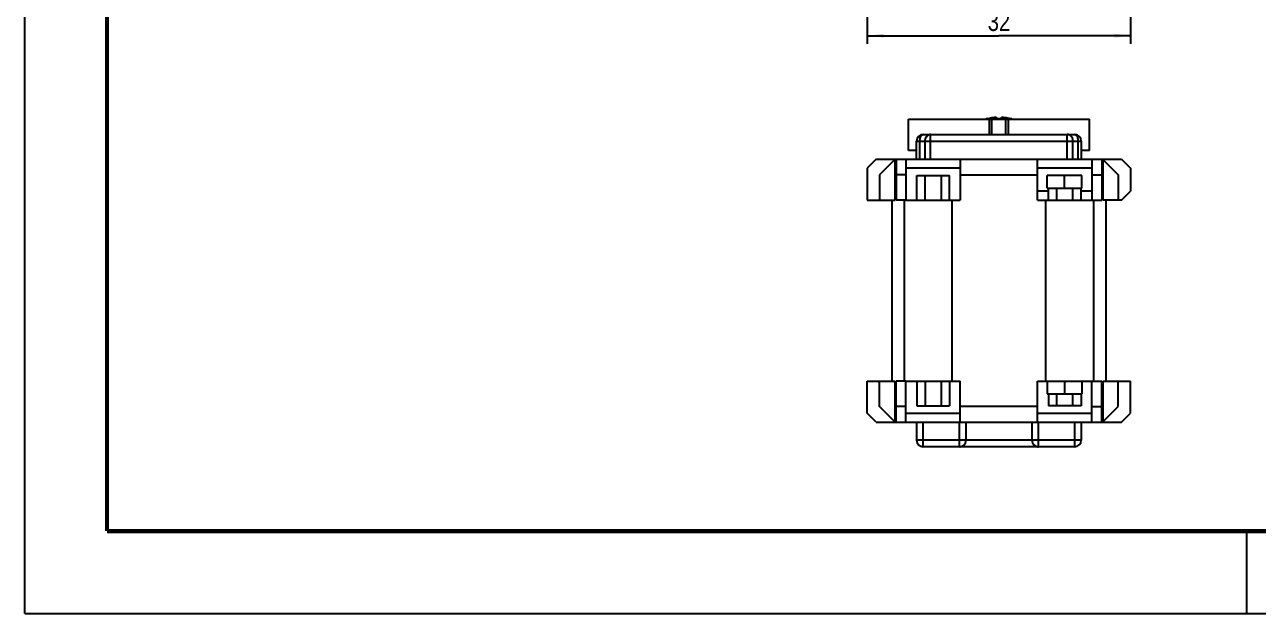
# Model space of a CAD drawing. Header units: millimetres. Extents: x 0 to 297, y 0 to 210.
# Drawn here: x 0 to 149.9, y 0 to 71.6 of the extents above; entities that cross this region are included whole.
import ezdxf

# ---------------------------------------------------------------- set-up
doc = ezdxf.new("R2010")
doc.units = ezdxf.units.MM
doc.header["$LTSCALE"] = 16.335
doc.layers.get('0').update_dxf_attribs({"linetype": 'CONTINUOUS'})
for name, color, linetype in [('02___PRT_ALL_AXES', 7, 'CONTINUOUS'), ('3_ALL_AXES', 7, 'CONTINUOUS'), ('7_ALL_FEATURES', 7, 'CONTINUOUS')]:
    doc.layers.add(name, color=color, linetype=linetype)
doc.styles.get("Standard").update_dxf_attribs({"font": 'txt', "width": 0.8})
doc.dimstyles.new('DIMSTYLE_1', dxfattribs={"dimtxt": 2.3, "dimasz": 2, "dimexe": 0.18, "dimexo": 0.0625, "dimgap": 0.09, "dimtad": 1, "dimdec": 3, "dimdsep": 46, "dimtxsty": 'Standard', "dimblk": '_FILLED', "dimblk1": '_FILLED', "dimblk2": '_FILLED', "dimcen": 0.09, "dimadec": 0, "dimazin": 0, "dimtp": 0.001, "dimtm": 0.001, "dimtfac": 1, "dimtdec": 3, "dimtofl": 0, "dimtmove": 0, "dimatfit": 3, "dimldrblk": '_FILLED', "dimfxl": 0, "dimtolj": 1, "dimarcsym": 0})

# ---------------------------------------------------------------- blocks, each defined once
blk = doc.blocks.new('_FILLED')
at = {"color": 0, "linetype": 'ByBlock'}
blk.add_solid([(0, 0), (-1, 0.125), (-1, -0.125)], dxfattribs=at)
blk = doc.blocks.new('*D11')
at = {"color": 2, "linetype": 'Continuous'}
for p, q in [((102.4, 89.13), (102.4, 69.26)), ((134.4, 89.13), (134.4, 69.26)), ((102.4, 70.26), (118.4, 70.26)), ((134.4, 70.26), (118.4, 70.26))]:
    blk.add_line(p, q, dxfattribs=at)
at = {"color": 2, "linetype": 'Continuous', "xscale": 2, "yscale": 2, "zscale": 2, "rotation": 180}
blk.add_blockref('_FILLED', (102.4, 70.26), dxfattribs=at)
at = {"color": 2, "linetype": 'Continuous', "xscale": 2, "yscale": 2, "zscale": 2}
blk.add_blockref('_FILLED', (134.4, 70.26), dxfattribs=at)
at = {"color": 2, "linetype": 'Continuous', "insert": (118.4, 73.14), "char_height": 2.3, "width": 3.68, "attachment_point": 2, "line_spacing_factor": 0.9}
blk.add_mtext('32', dxfattribs=at)

msp = doc.modelspace()

# ---------------------------------------------------------------- linework, layer by layer
at = {"color": 7, "linetype": 'Continuous'}
for p, q in [((0, 0), (0, 210)), ((148.5, 10), (148.5, 0)), ((0, 0), (297, 0))]:
    msp.add_line(p, q, dxfattribs=at)
at = {"color": 7, "linetype": 'Continuous', "const_width": 0.5}
for points in [[(10, 200), (10, 10)], [(10, 10), (287, 10)]]:
    msp.add_lwpolyline(points, dxfattribs=at)
at = {"layer": '02___PRT_ALL_AXES', "color": 7, "linetype": 'Continuous'}
for p, q in [((107.3959, 56.2854), (107.3959, 60.1254)), ((107.396, 60.1254), (129.3959, 60.1254)), ((117.2459, 58.2554), (117.2459, 60.1254)), ((117.5459, 58.2554), (117.5459, 60.1254)), ((119.2459, 58.2554), (119.2459, 60.1254)), ((119.5459, 58.2554), (119.5459, 60.1254)), ((129.3959, 56.2854), (129.3959, 60.1254)), ((108.4209, 50.2554), (108.4209, 53.2554)), ((108.4209, 53.2554), (112.3709, 53.2554)), ((112.3709, 50.2554), (112.3709, 53.2554)), ((124.4209, 51.3554), (123.0959, 51.3554)), ((124.2613, 51.7054), (128.4613, 51.7054)), ((124.4209, 50.2554), (124.4209, 51.7054)), ((128.3709, 50.2554), (128.3709, 51.7054)), ((129.6959, 51.3554), (128.3709, 51.3554)), ((107.0959, 50.2554), (113.6959, 50.2554)), ((123.0959, 50.2554), (129.6959, 50.2554)), ((107.0959, 28.2554), (113.6959, 28.2554)), ((108.4209, 28.2554), (108.4209, 25.2554)), ((112.3709, 28.2554), (112.3709, 25.2554)), ((124.2613, 26.7054), (128.4613, 26.7054)), ((124.4209, 26.7054), (124.4209, 25.2554)), ((128.3709, 26.7054), (128.3709, 25.2554)), ((108.4209, 25.2554), (112.3709, 25.2554)), ((128.3709, 25.2554), (124.4209, 25.2554))]:
    msp.add_line(p, q, dxfattribs=at)
at = {"layer": '02___PRT_ALL_AXES', "color": 9, "linetype": 'Continuous'}
for p, q in [((109.4215, 50.2554), (109.4215, 53.2554)), ((111.3704, 53.2554), (111.3704, 50.2554)), ((125.4215, 50.2554), (125.4215, 51.7054)), ((127.3704, 50.2554), (127.3704, 51.7054)), ((109.4215, 28.2554), (109.4215, 25.2554)), ((111.3704, 28.2554), (111.3704, 25.2554)), ((125.4215, 25.2554), (125.4215, 26.7054)), ((127.3704, 25.2554), (127.3704, 26.7054))]:
    msp.add_line(p, q, dxfattribs=at)
at = {"layer": '3_ALL_AXES', "color": 7, "linetype": 'Continuous'}
for start, end in [(104.644103, 105.012726), (74.987274, 75.355897)]:
    msp.add_arc((118.3959, 54.2044), 6.131, start, end, dxfattribs=at)
at = {"layer": '7_ALL_FEATURES', "color": 7, "linetype": 'Continuous'}
for p, q in [((116.8695, 60.1362), (116.8459, 60.1362)), ((118.1267, 60.1362), (118.1267, 60.2601)), ((118.6652, 60.1362), (118.1267, 60.1362)), ((118.6652, 60.2601), (118.6652, 60.1362)), ((119.9459, 60.1362), (119.9224, 60.1362)), ((108.3959, 55.2554), (108.3959, 57.4554)), ((109.1959, 58.2554), (127.5959, 58.2554)), ((128.3959, 57.4554), (128.3959, 55.2554)), ((108.3959, 56.2854), (107.396, 56.2854)), ((129.3959, 56.2854), (128.3959, 56.2854)), ((103.4959, 55.2554), (102.3959, 54.1554)), ((102.3959, 54.1554), (102.3959, 50.2554)), ((103.4959, 55.2554), (133.2959, 55.2554)), ((105.7959, 55.2554), (103.8959, 53.3554)), ((105.7779, 50.2554), (105.7779, 55.2373)), ((105.8959, 55.2373), (105.8959, 50.2554)), ((107.0959, 55.2554), (107.0959, 50.2554)), ((113.6959, 54.1554), (107.0959, 54.1554)), ((113.6959, 55.2554), (113.6959, 50.2554)), ((123.0959, 50.2554), (123.0959, 55.2554)), ((129.6959, 54.1554), (123.0959, 54.1554)), ((129.6959, 55.2554), (129.6959, 50.2554)), ((130.8959, 55.2373), (130.8959, 50.2554)), ((130.9959, 55.2554), (132.8959, 53.3554)), ((131.014, 55.2373), (131.014, 50.2554)), ((133.2959, 55.2554), (134.3959, 54.1554)), ((134.3959, 54.1554), (134.3959, 51.3554)), ((103.8959, 53.3554), (103.8959, 50.2554)), ((107.0959, 53.3554), (105.8959, 53.3554)), ((113.6959, 53.3554), (123.0959, 53.3554)), ((124.2613, 51.7054), (124.2613, 53.2554)), ((128.4613, 53.2554), (124.2613, 53.2554)), ((126.3613, 51.7054), (126.3613, 53.2554)), ((128.4613, 51.7054), (128.4613, 53.2554)), ((129.6959, 53.3554), (130.8959, 53.3554)), ((132.8959, 53.3554), (132.8959, 50.2554)), ((133.2959, 50.2554), (134.3959, 51.3554)), ((102.3959, 50.2554), (105.7779, 50.2554)), ((105.3959, 50.2554), (105.3959, 28.2554)), ((107.0959, 50.2554), (105.8959, 50.2554)), ((112.687, 50.2554), (112.687, 28.2554)), ((124.1048, 28.2554), (124.1048, 50.2554)), ((129.6959, 50.2554), (130.8959, 50.2554)), ((133.2959, 50.2554), (131.014, 50.2554)), ((131.3959, 50.2554), (131.3959, 28.2554)), ((102.3959, 24.3554), (102.3959, 28.2554)), ((102.3959, 28.2554), (105.7779, 28.2554)), ((103.8959, 25.1554), (103.8959, 28.2554)), ((105.7779, 23.2734), (105.7779, 28.2554)), ((105.8959, 23.2734), (105.8959, 28.2554)), ((107.0959, 28.2554), (105.8959, 28.2554)), ((107.0959, 23.2554), (107.0959, 28.2554)), ((113.6959, 23.2554), (113.6959, 28.2554)), ((123.0959, 28.2554), (130.8959, 28.2554)), ((123.0959, 23.2554), (123.0959, 28.2554)), ((124.2613, 28.2554), (124.2613, 26.7054)), ((126.3613, 28.2554), (126.3613, 26.7054)), ((128.4613, 28.2554), (128.4613, 26.7054)), ((129.6959, 23.2554), (129.6959, 28.2554)), ((130.8959, 23.2734), (130.8959, 28.2554)), ((131.014, 28.2554), (134.3959, 28.2554)), ((131.014, 28.2554), (131.014, 23.2734)), ((132.8959, 25.1554), (132.8959, 28.2554)), ((134.3959, 24.3554), (134.3959, 28.2554)), ((103.4959, 23.2554), (102.3959, 24.3554)), ((105.7959, 23.2554), (103.8959, 25.1554)), ((107.0959, 25.1554), (105.8959, 25.1554)), ((107.0959, 24.3554), (113.6959, 24.3554)), ((123.0959, 25.1554), (113.6959, 25.1554)), ((123.0959, 24.3554), (129.6959, 24.3554)), ((129.6959, 25.1554), (130.8959, 25.1554)), ((130.9959, 23.2554), (132.8959, 25.1554)), ((133.2959, 23.2554), (134.3959, 24.3554)), ((103.4959, 23.2554), (133.2959, 23.2554)), ((108.3959, 23.2554), (108.3959, 21.0554)), ((114.3959, 21.0554), (114.3959, 23.2554)), ((122.3959, 23.2554), (122.3959, 21.0554)), ((128.3959, 23.2554), (128.3959, 21.0554)), ((113.5959, 20.2554), (109.1959, 20.2554)), ((123.0959, 20.2554), (113.6959, 20.2554)), ((127.5959, 20.2554), (123.1959, 20.2554))]:
    msp.add_line(p, q, dxfattribs=at)
at = {"layer": '7_ALL_FEATURES', "color": 9, "linetype": 'Continuous'}
for p, q in [((108.3959, 57.4554), (128.3959, 57.4554)), ((108.7881, 55.2554), (108.7881, 57.4554)), ((109.4014, 57.4554), (109.4014, 55.2554)), ((110.0897, 55.2554), (110.0897, 58.2554)), ((126.7022, 55.2554), (126.7022, 58.2554)), ((127.3904, 55.2554), (127.3904, 57.4554)), ((128.0038, 57.4554), (128.0038, 55.2554)), ((106.8959, 50.2554), (106.8959, 28.2554)), ((129.8959, 50.2554), (129.8959, 28.2554)), ((109.1959, 20.2554), (109.1959, 23.2554)), ((113.5959, 20.2554), (113.5959, 23.2554)), ((123.1959, 20.2554), (123.1959, 23.2554)), ((127.5959, 23.2554), (127.5959, 20.2554)), ((128.3959, 21.0554), (108.3959, 21.0554))]:
    msp.add_line(p, q, dxfattribs=at)
at = {"layer": '7_ALL_FEATURES', "color": 7, "linetype": 'Continuous'}
for centre, radius, start, end in [((118.3959, 54.2044), 6.131, 104.644103, 104.996743), ((118.3959, 54.2044), 6.1251, 98.631451, 104.430849), ((118.3959, 54.2044), 6.1251, 75.569151, 81.368549), ((118.3959, 54.2044), 6.131, 75.003257, 75.355897), ((109.1959, 57.4554), 0.8, 90, 180), ((127.5959, 57.4554), 0.8, 0, 90), ((106.8932, 56.3523), 1.4959, 227.164371, 228.190239), ((129.8986, 56.3524), 1.496, 311.809764, 312.835618), ((106.8932, 22.1584), 1.4959, 131.809761, 132.835629), ((129.8986, 22.1584), 1.496, 47.164382, 48.190236), ((109.1959, 21.0554), 0.8, 180, 270), ((113.5959, 21.0554), 0.8, 270, 360), ((123.1959, 21.0554), 0.8, 180, 270), ((127.5959, 21.0554), 0.8, 270, 360), ((113.6959, 21.0554), 0.8, 266.35327, 270), ((123.0959, 21.0554), 0.8, 270, 273.640581)]:
    msp.add_arc(centre, radius, start, end, dxfattribs=at)
for points, start_tangent, end_tangent in [([(118.1267, 60.2601), (118.1197, 60.2734), (118.1023, 60.2831), (118.0776, 60.2902), (118.0467, 60.2953), (118.009, 60.2987), (117.9642, 60.3005), (117.9131, 60.3006), (117.8576, 60.2991), (117.799, 60.2959), (117.7286, 60.2905), (117.6475, 60.2825), (117.5612, 60.2721), (117.4767, 60.2601)], (0, 1), (-0.98867415, -0.15007807)), ([(119.3152, 60.2601), (119.2286, 60.2723), (119.1409, 60.2829), (119.0596, 60.2908), (118.9903, 60.2961), (118.9326, 60.2991), (118.8777, 60.3007), (118.8269, 60.3005), (118.7825, 60.2987), (118.7452, 60.2953), (118.7145, 60.2902), (118.6898, 60.2832), (118.6723, 60.2735), (118.6652, 60.2601)], (-0.98867415, 0.15007807), (0, -1))]:
    msp.add_spline(points, degree=3, dxfattribs=dict(at, start_tangent=start_tangent, end_tangent=end_tangent))
at = {"layer": '7_ALL_FEATURES', "color": 9, "linetype": 'Continuous'}
for points, start_tangent, end_tangent in [([(108.7881, 57.4554), (108.8081, 57.7026), (108.866, 57.9256), (108.9562, 58.1026), (109.0699, 58.2162), (109.1959, 58.2554)], (0, 1), (1, 0)), ([(110.0897, 58.2554), (109.8769, 58.2162), (109.6849, 58.1024), (109.5326, 57.9252), (109.435, 57.7019), (109.4014, 57.4554)], (-1, 0), (0, -1)), ([(127.3904, 57.4554), (127.3567, 57.7026), (127.259, 57.9256), (127.1067, 58.1026), (126.9149, 58.2162), (126.7022, 58.2554)], (0, 1), (-1, 0)), ([(127.5959, 58.2554), (127.7221, 58.2162), (127.8358, 58.1024), (127.926, 57.9252), (127.9839, 57.7019), (128.0038, 57.4554)], (1, 0), (0, -1))]:
    msp.add_spline(points, degree=3, dxfattribs=dict(at, start_tangent=start_tangent, end_tangent=end_tangent))

# ---------------------------------------------------------------- dimensions: what is measured, and where the dimension line sits
at = {"color": 2, "linetype": 'Continuous'}
dim = msp.add_linear_dim(base=(134.3959, 70.2645), p1=(102.3959, 89.1289), p2=(134.3959, 89.1289), dimstyle='DIMSTYLE_1', dxfattribs=at)
dim.commit()
dim.dimension.update_dxf_attribs({"geometry": '*D11', "text_midpoint": (116.5559, 71.9895), "dimtype": 160})

doc.saveas('drawing.dxf')
